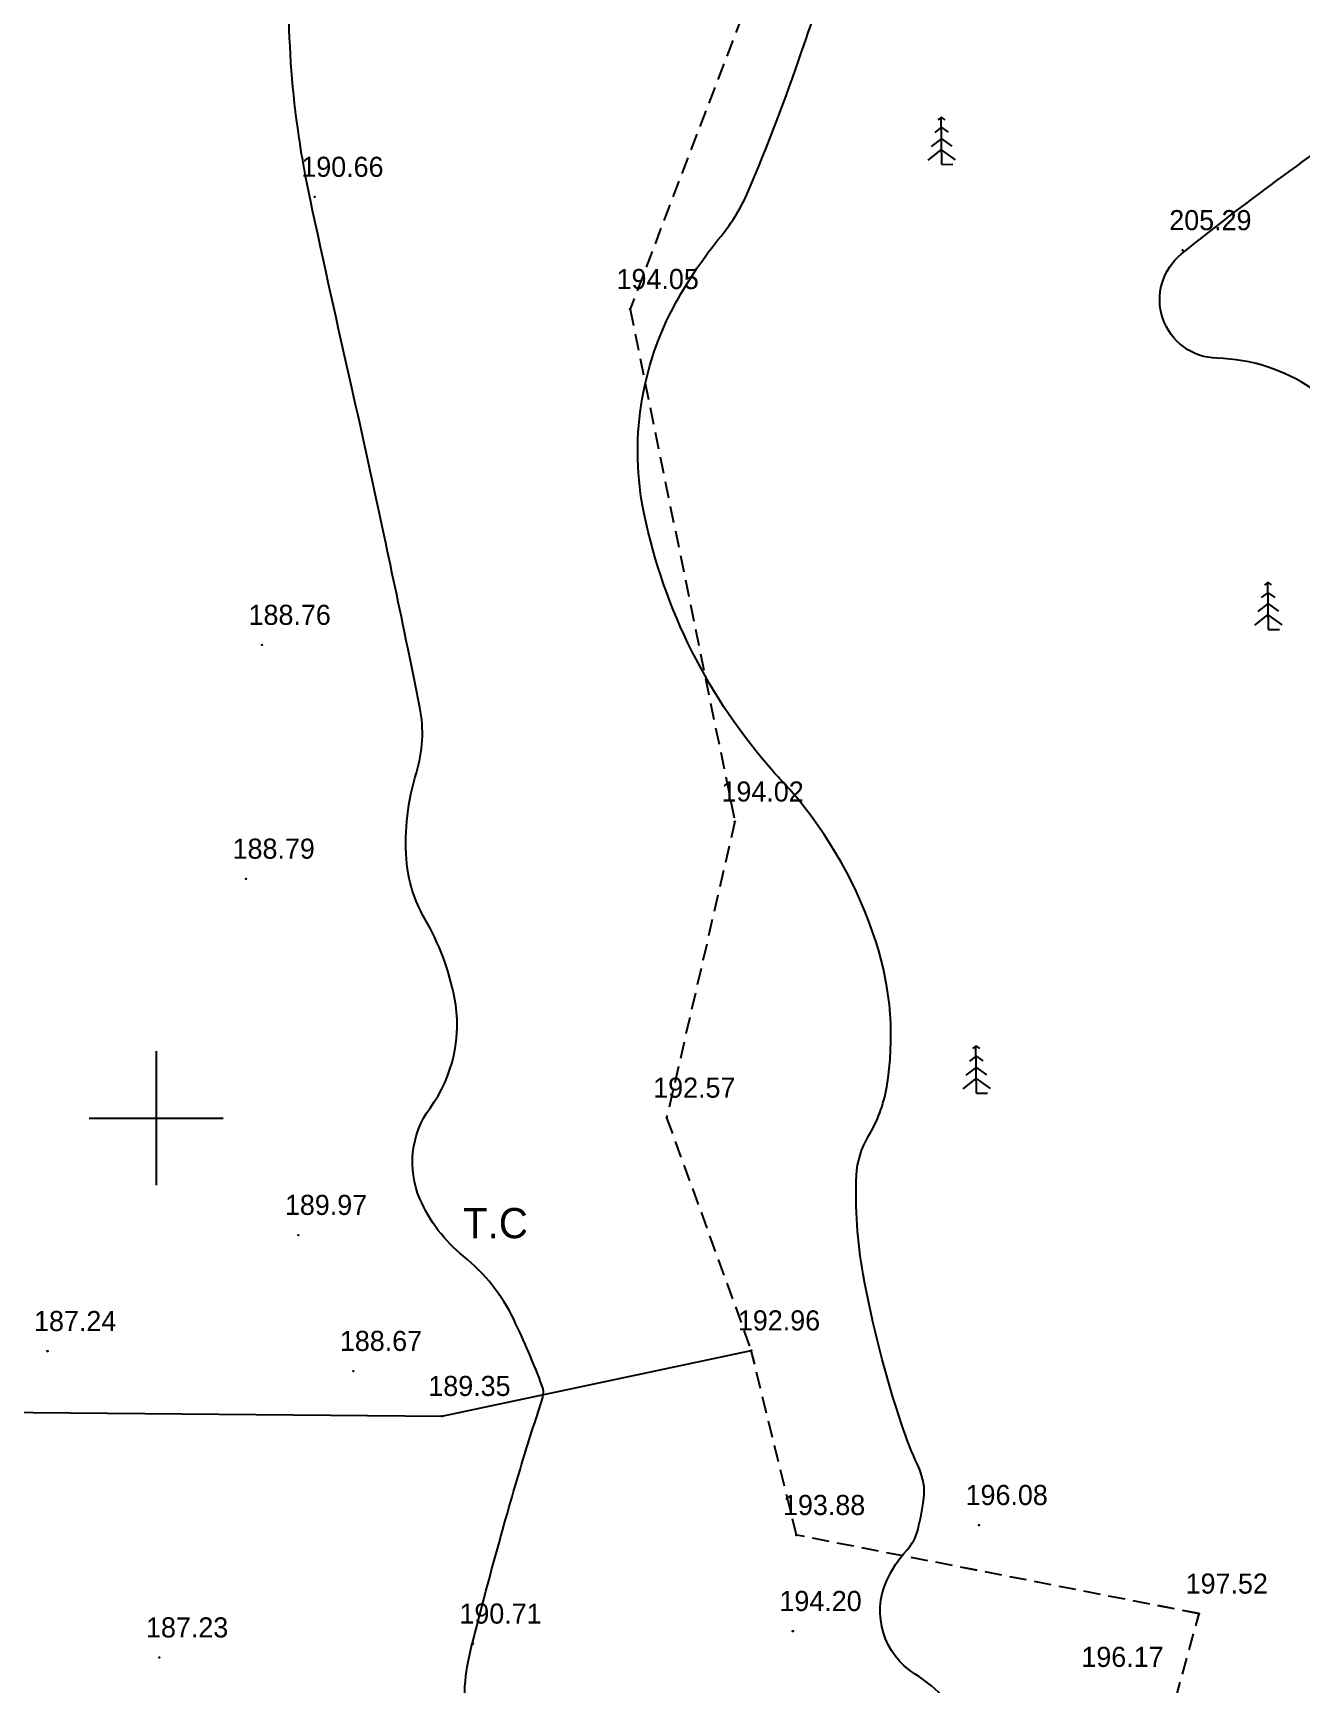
# Model space of a CAD drawing. Extents: x -83928 to -81707, y 15464 to 18601.
# Drawn here: x -82818.4 to -82629.2, y 17115.6 to 17362 of the extents above; entities that cross this region are included whole.
import ezdxf

# ---------------------------------------------------------------- set-up
doc = ezdxf.new("R2010")
doc.units = 0
doc.header["$MEASUREMENT"] = 0
doc.linetypes.add('ACAD_ISO03W100', pattern=[30, 12, -18])
doc.linetypes.add('INTERROMPU', pattern=[0.75, 0.5, -0.25])
for name, color, linetype in [('ALT', 7, 'Continuous'), ('Carroyage 1', 7, 'Continuous'), ('CNiv_1', 1, 'Continuous'), ('CONST', 7, 'Continuous'), ('ECOULEMENT', 160, 'ACAD_ISO03W100'), ('LIMITE', 40, 'INTERROMPU'), ('POINTS', 3, 'Continuous'), ('USL', 2, 'Continuous')]:
    doc.layers.add(name, color=color, linetype=linetype)

# ---------------------------------------------------------------- blocks, each defined once
blk = doc.blocks.new('T10')
at = {"layer": 'USL'}
for p, q in [((0.02, 2.78), (-0.5, 2.4)), ((0.02, 3.53), (-0.26, 3.33)), ((-0.02, 3.53), (0.26, 3.33)), ((-0.02, 2.78), (0.5, 2.4)), ((0, 0), (0, 3.5)), ((0.02, 1.94), (-0.77, 1.36)), ((-0.02, 1.94), (0.77, 1.36)), ((-1, 0.34), (-0.02, 1.1)), ((-0.02, 1.1), (1.01, 0.34)), ((0, 0), (0.83, 0))]:
    blk.add_line(p, q, dxfattribs=at)

msp = doc.modelspace()

# ---------------------------------------------------------------- linework, layer by layer
at = {"layer": 'Carroyage 1'}
for p, q in [((-82800, 17210), (-82800, 17190)), ((-82810, 17200), (-82790, 17200))]:
    msp.add_line(p, q, dxfattribs=at)
at = {"layer": 'CNiv_1'}
for points, elevation in [([(-82753.85, 17109.47, -0.088584), (-82753, 17121, -0.005109), (-82748.52, 17137.84, -0.006619), (-82744.75, 17150.75, -0.008684), (-82743.11, 17155.81, 0.017501), (-82742.33, 17158.33, 0.155577), (-82742.41, 17160.03, 0.023792), (-82746.67, 17170, 0.111065), (-82754.11, 17179.36, -0.122751), (-82760.67, 17188, -0.264104), (-82759.15, 17201.53, 0.207989), (-82755.5, 17218, 0.083708), (-82759.92, 17229.77, -0.113785), (-82762.67, 17238.67, -0.093977), (-82761.19, 17251.54, 0.125026), (-82760.67, 17261.33, 0.002299), (-82762.28, 17269.29, 0.001032), (-82766, 17287, 0.003371), (-82770.83, 17309.02, -0.002652), (-82777, 17337, -0.067342), (-82780.01, 17375.86, -0.082418)], 190), ([(-82678.67, 17108.38, 0.130886), (-82686.76, 17117.04, -0.374396), (-82691, 17131, -0.08), (-82688.01, 17135.55, 0.124203), (-82686.33, 17138.67, 0.031327), (-82685.44, 17143.48, 0.076077), (-82685.5, 17145.5, 0.062368), (-82686.36, 17148.21, -0.027273), (-82688.75, 17154.25, -0.035814), (-82694.51, 17176.74, -0.056303), (-82695.5, 17191.5, -0.125311), (-82693.75, 17197.26, 0.094748), (-82691, 17204.67, 0.120368), (-82692.58, 17226.29, 0.100345), (-82705.29, 17248.86, 0.012209), (-82706.41, 17250.1, -0.009239), (-82707.91, 17251.73, -0.130665), (-82727.2, 17290.21, -0.179113), (-82722.45, 17321.73, -0.045866), (-82715.72, 17331.67, 0.070859), (-82711.67, 17338.33, 0.019836), (-82703.71, 17359.16, -0.027084), (-82697.67, 17374.33, -0.002096)], 195), ([(-82618.14, 17297.43, 0.294491), (-82641.71, 17313.43, -0.698334), (-82647, 17329, -0.011873), (-82632.71, 17339.99, 0.005579), (-82602, 17363, 0.000762)], 205)]:
    msp.add_lwpolyline(points, format="xyb", dxfattribs=dict(at, elevation=elevation))
at = {"layer": 'ECOULEMENT', "linetype": 'ByBlock', "extrusion": (0.000932032, -0.005533, 0.999984)}
for p, q in [((-82757.41, 17155.54, 198.32), (-82711.21, 17165.35, 194.77)), ((-82757.41, 17155.54, 198.32), (-82711.21, 17165.35, 194.77)), ((-82874.86, 17156.59, 198.7), (-82757.41, 17155.54, 198.32)), ((-82874.86, 17156.59, 198.7), (-82757.41, 17155.54, 198.32))]:
    msp.add_line(p, q, dxfattribs=at)
at = {"layer": 'LIMITE', "linetype": 'INTERROMPU', "ltscale": 5, "extrusion": (0.000932032, -0.005533, 0.999984)}
for p, q in [((-82729.31, 17320.75, 200.22), (-82713.66, 17244.27, 199.25)), ((-82713.66, 17244.27, 199.25), (-82723.84, 17200.07, 198.75)), ((-82723.84, 17200.07, 198.75), (-82711.21, 17165.33, 198.29)), ((-82723.84, 17200.07, 198.75), (-82711.21, 17165.33, 198.29)), ((-82704.48, 17137.8, 194.61), (-82711.21, 17165.35, 194.77)), ((-82644.39, 17126.07, 194.49), (-82704.48, 17137.8, 194.61)), ((-82667.66, 17041.08, 194.05), (-82644.39, 17126.07, 194.49))]:
    msp.add_line(p, q, dxfattribs=at)
at = {"layer": 'LIMITE', "linetype": 'INTERROMPU', "ltscale": 5, "extrusion": (0.003135, -0.012036, 0.999923), "elevation": -267.65}
msp.add_lwpolyline([(-82452.11, 17507.6), (-82455.54, 17501.56), (-82487.39, 17481.59), (-82546.15, 17469.76), (-82581.96, 17446.68), (-82598.11, 17417.97), (-82642.12, 17402.04), (-82674.6, 17371.39), (-82708.84, 17372.91), (-82729.53, 17318.78)], dxfattribs=at)
at = {"layer": 'LIMITE', "linetype": 'INTERROMPU', "ltscale": 5, "extrusion": (0.000932032, -0.005533, 0.999984), "elevation": 22.71}
msp.add_lwpolyline([(-82679.18, 17000.39), (-82675.14, 17015.54), (-82667.81, 17041.47), (-82644.54, 17126.45), (-82704.63, 17138.19), (-82711.35, 17165.74)], dxfattribs=at)
at = {"layer": 'POINTS', "extrusion": (0.002059, -0.012217, 0.999923)}
for centre in [(-82776.6, 17336.57, -182.42), (-82647.07, 17328.61, -182.42), (-82729.55, 17319.82, -182.42), (-82784.47, 17269.7, -182.42), (-82713.89, 17243.33, -182.42), (-82786.85, 17234.8, -182.42), (-82724.08, 17199.13, -182.42), (-82779.04, 17181.63, -182.42), (-82816.48, 17164.3, -182.42), (-82711.44, 17164.39, -182.42), (-82770.84, 17161.33, -182.42), (-82757.64, 17154.6, -182.42), (-82677.46, 17138.33, -182.42), (-82704.71, 17136.84, -182.42), (-82644.62, 17125.11, -182.42), (-82705.24, 17122.51, -182.42), (-82799.77, 17118.57, -182.42), (-82753, 17120.63, -182.42)]:
    msp.add_circle(centre, 0.05, dxfattribs=at)

# ---------------------------------------------------------------- block references
at = {"extrusion": (0.000932032, -0.005533, 0.999984), "xscale": 2.000000000010331, "yscale": 1.999999999992818, "zscale": 2.000000000000016, "rotation": 0.6767476860794991}
for p in [(-82682.76, 17341.72, -162.28), (-82634.02, 17272.3, -162.28), (-82677.57, 17203.11, -162.28)]:
    msp.add_blockref('T10', p, dxfattribs=at)

# ---------------------------------------------------------------- texts
at = {"layer": 'ALT', "extrusion": (0.002059, -0.012217, 0.999923)}
for s, p in [('190.66', (-82778.6, 17339.57, -182.42)), ('205.29', (-82649.07, 17331.61, -182.42)), ('194.05', (-82731.55, 17322.82, -182.42)), ('188.76', (-82786.47, 17272.7, -182.42)), ('194.02', (-82715.89, 17246.33, -182.42)), ('188.79', (-82788.85, 17237.8, -182.42)), ('192.57', (-82726.08, 17202.13, -182.42)), ('189.97', (-82781.04, 17184.63, -182.42)), ('187.24', (-82818.48, 17167.3, -182.42)), ('192.96', (-82713.44, 17167.39, -182.42)), ('188.67', (-82772.84, 17164.33, -182.42)), ('189.35', (-82759.64, 17157.61, -182.42)), ('196.08', (-82679.46, 17141.33, -182.42)), ('193.88', (-82706.71, 17139.84, -182.42)), ('197.52', (-82646.62, 17128.11, -182.42)), ('194.20', (-82707.24, 17125.51, -182.42)), ('190.71', (-82755, 17123.63, -182.42)), ('187.23', (-82801.77, 17121.57, -182.42)), ('196.17', (-82662.18, 17117.17, -182.42))]:
    msp.add_text(s, height=3, rotation=359.9958, dxfattribs=at).set_placement(p)
at = {"layer": 'CONST', "linetype": 'ByBlock', "extrusion": (0.000932032, -0.005533, 0.999984)}
msp.add_text('T.C', height=4.5, rotation=0.0032, dxfattribs=at).set_placement((-82754.21, 17181.47, -162.28))

doc.saveas('drawing.dxf')
